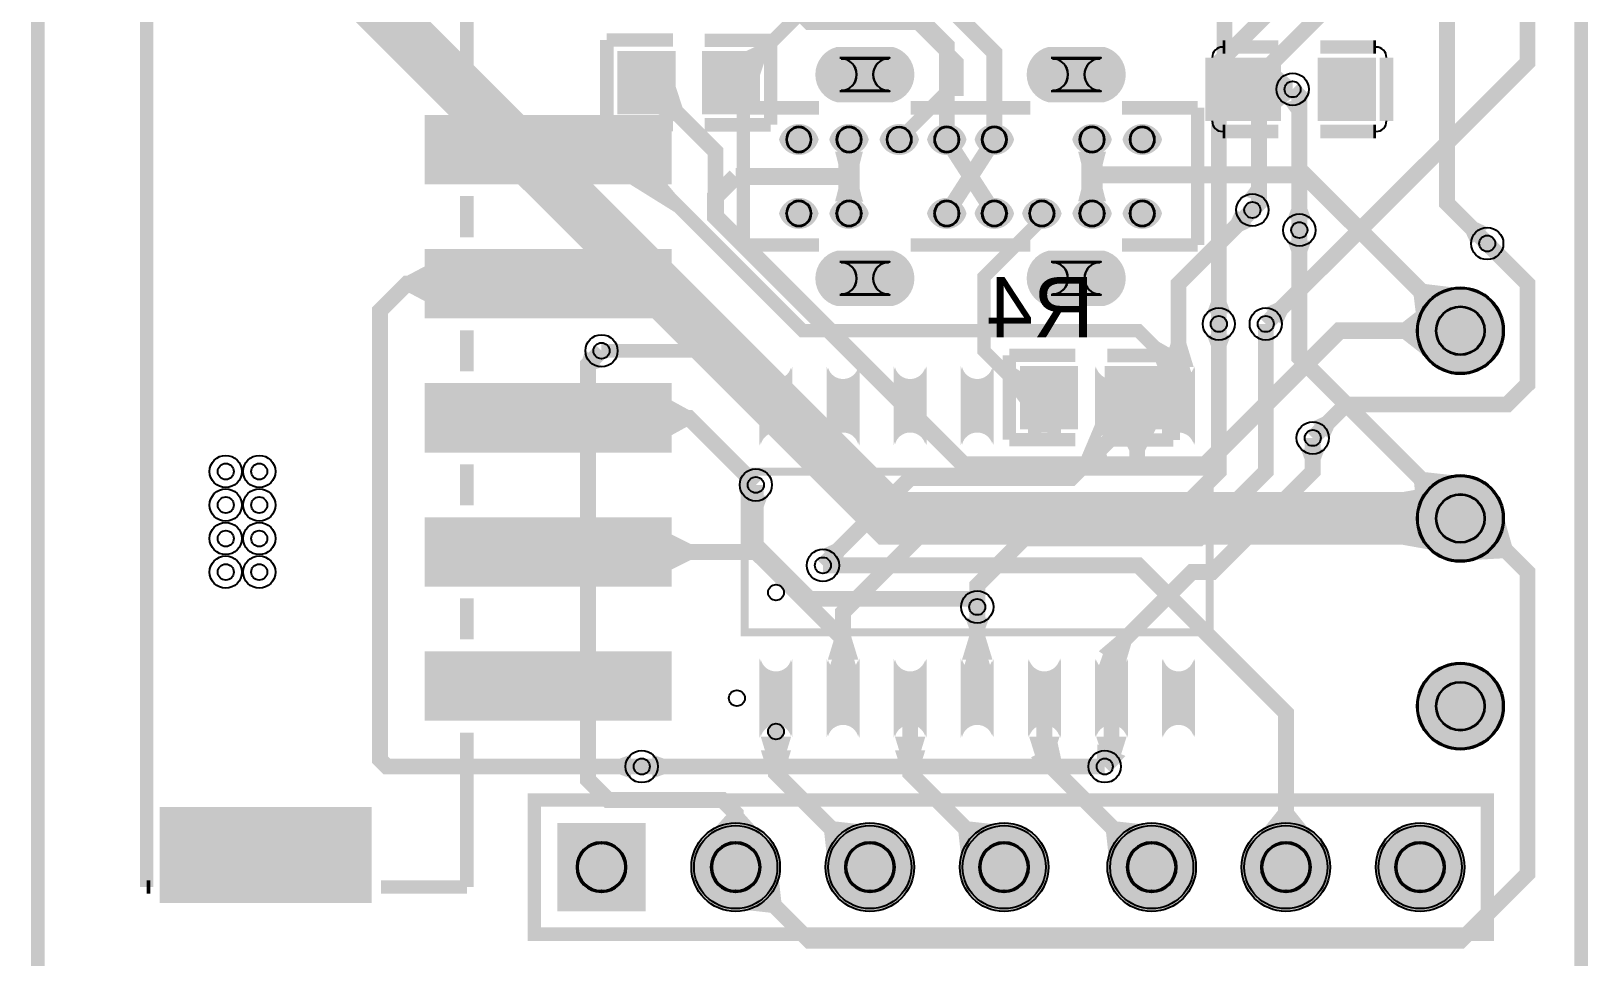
# Model space of a CAD drawing. Header units: millimetres. Extents: x 6 to 80, y -84 to 30.
# Drawn here: x 5.71 to 35.18, y -7.54 to 9.99 of the extents above; entities that cross this region are included whole.
import ezdxf

# ---------------------------------------------------------------- set-up
doc = ezdxf.new("R2010")
doc.units = ezdxf.units.MM
for name, color, linetype, true_color in [('BoardOutLine', 7, 'Continuous', 0xff00ff), ('BottomLayer', 7, 'Continuous', 0x0000ff), ('BottomPasteMaskLayer', 7, 'Continuous', 0x800000), ('BottomSilkLayer', 7, 'Continuous', 0x66cc33), ('BottomSolderMaskLayer', 7, 'Continuous', 0xaa00ff), ('Document', 7, 'Continuous', 0xffffff), ('Hole', 7, 'Continuous', 0x222222), ('Mechanical', 7, 'Continuous', 0xf022f0), ('Multi-Layer', 7, 'Continuous', 0xc0c0c0), ('TopLayer', 7, 'Continuous', 0xff0000), ('TopPasteMaskLayer', 7, 'Continuous', 0x808080), ('TopSilkLayer', 7, 'Continuous', 0xffcc00), ('TopSolderMaskLayer', 7, 'Continuous', 0x800080)]:
    doc.layers.add(name, color=color, linetype=linetype, true_color=true_color)
doc.styles.get("Standard").update_dxf_attribs({"font": 'arial.ttf'})

msp = doc.modelspace()

# ---------------------------------------------------------------- hatches: boundary and pattern name
at = {"layer": 'BottomLayer'}
for points in [[(19.149, 9.567), (19.461, 9.014), (19.624, 9.5), (19.494, 9.73)], [(17.862, 9.567), (16.862, 9.567), (16.862, 8.467), (17.862, 8.467)], [(19.462, 9.567), (18.462, 9.567), (18.462, 8.467), (19.462, 8.467)], [(17.861, 9.105), (17.467, 8.467), (17.882, 8.284), (18.044, 8.546)], [(29.435, 8.628), (29.87, 8.768), (29.868, 8.543), (29.568, 8.447)], [(21.457, 7.707), (20.932, 7.707), (21.035, 7.462), (21.355, 7.462)], [(21.457, 6.77), (20.932, 6.77), (21.035, 7.015), (21.355, 7.015)], [(21.464, 6.763), (20.939, 6.778), (21.049, 7.02), (21.369, 7.01)], [(28.673, 6.866), (29.108, 6.726), (29.106, 6.951), (28.806, 7.047)], [(29.489, 6.425), (29.947, 6.425), (29.868, 6.638), (29.568, 6.638)], [(27.965, 4.647), (28.423, 4.647), (28.344, 4.86), (28.044, 4.86)], [(29.387, 4.426), (29.064, 4.749), (29.27, 4.844), (29.482, 4.632)], [(32.237, 3.718), (32.237, 4.918), (31.677, 4.478), (31.677, 4.158)], [(16.529, 3.633), (16.206, 3.956), (16.15, 3.789), (16.362, 3.577)], [(24.481, 3.523), (24.481, 2.888), (24.1, 3.406), (24.1, 3.766)], [(25.482, 3.598), (24.482, 3.598), (24.482, 2.498), (25.482, 2.498)], [(27.082, 3.598), (26.082, 3.598), (26.082, 2.498), (27.082, 2.498)], [(30.276, 2.267), (29.953, 2.59), (30.159, 2.685), (30.371, 2.473)], [(26.274, 2.498), (27.024, 2.498), (26.799, 2.048), (26.499, 2.048)], [(19.202, 1.195), (19.66, 1.195), (19.581, 0.982), (19.281, 0.982)], [(32.237, 0.162), (32.237, 1.362), (31.677, 1.262), (31.677, 0.262)], [(33.545, 0.943), (32.848, -0.034), (33.564, 0.006), (33.741, 0.253)], [(17.474, -4.166), (17.474, -3.708), (17.687, -3.787), (17.687, -4.087)], [(19.641, -5.321), (18.459, -5.321), (18.9, -4.826), (19.2, -4.826)], [(30.055, -5.321), (28.873, -5.321), (29.314, -4.77), (29.614, -4.77)], [(19.001, -6.628), (19.836, -5.793), (19.914, -6.494), (19.702, -6.706)]]:
    msp.add_hatch(color=256, dxfattribs=at).paths.add_polyline_path(points)
at = {"layer": 'BottomPasteMaskLayer'}
for points in [[(17.862, 9.567), (16.862, 9.567), (16.862, 8.467), (17.862, 8.467)], [(19.462, 9.567), (18.462, 9.567), (18.462, 8.467), (19.462, 8.467)], [(25.482, 3.598), (24.482, 3.598), (24.482, 2.498), (25.482, 2.498)], [(27.082, 3.598), (26.082, 3.598), (26.082, 2.498), (27.082, 2.498)]]:
    msp.add_hatch(color=256, dxfattribs=at).paths.add_polyline_path(points)
at = {"layer": 'BottomSolderMaskLayer'}
for points in [[(17.912, 9.618), (16.811, 9.618), (16.811, 8.416), (17.912, 8.416)], [(19.512, 9.618), (18.411, 9.618), (18.411, 8.416), (19.512, 8.416)], [(20.97, 8.643, -0.785398), (20.97, 9.694), (22.02, 9.694, -0.785398), (22.02, 8.643)], [(24.97, 8.643, -0.785398), (24.97, 9.694), (26.02, 9.694, -0.785398), (26.02, 8.643)], [(20.62, 7.939, -0.785398), (19.87, 7.939), (19.87, 7.939, -0.785398), (20.62, 7.939)], [(21.57, 7.939, -0.785398), (20.82, 7.939), (20.82, 7.939, -0.785398), (21.57, 7.939)], [(22.52, 7.939, -0.785398), (21.77, 7.939), (21.77, 7.939, -0.785398), (22.52, 7.939)], [(23.42, 7.939, -0.785398), (22.67, 7.939), (22.67, 7.939, -0.785398), (23.42, 7.939)], [(24.32, 7.939, -0.785398), (23.57, 7.939), (23.57, 7.939, -0.785398), (24.32, 7.939)], [(26.17, 7.939, -0.785398), (25.42, 7.939), (25.42, 7.939, -0.785398), (26.17, 7.939)], [(27.12, 7.939, -0.785398), (26.37, 7.939), (26.37, 7.939, -0.785398), (27.12, 7.939)], [(20.62, 6.539, -0.785398), (19.87, 6.539), (19.87, 6.539, -0.785398), (20.62, 6.539)], [(21.57, 6.539, -0.785398), (20.82, 6.539), (20.82, 6.539, -0.785398), (21.57, 6.539)], [(23.42, 6.539, -0.785398), (22.67, 6.539), (22.67, 6.539, -0.785398), (23.42, 6.539)], [(24.32, 6.539, -0.785398), (23.57, 6.539), (23.57, 6.539, -0.785398), (24.32, 6.539)], [(25.22, 6.539, -0.785398), (24.47, 6.539), (24.47, 6.539, -0.785398), (25.22, 6.539)], [(26.17, 6.539, -0.785398), (25.42, 6.539), (25.42, 6.539, -0.785398), (26.17, 6.539)], [(27.12, 6.539, -0.785398), (26.37, 6.539), (26.37, 6.539, -0.785398), (27.12, 6.539)], [(20.97, 4.783, -0.785398), (20.97, 5.834), (22.02, 5.834, -0.785398), (22.02, 4.783)], [(24.97, 4.783, -0.785398), (24.97, 5.834), (26.02, 5.834, -0.785398), (26.02, 4.783)], [(31.941, 4.318, 1), (33.591, 4.318, 1)], [(25.532, 3.649), (24.431, 3.649), (24.431, 2.447), (25.532, 2.447)], [(27.132, 3.649), (26.031, 3.649), (26.031, 2.447), (27.132, 2.447)], [(31.941, 0.762, 1), (33.591, 0.762, 1)], [(31.941, -2.794, 1), (33.591, -2.794, 1)], [(17.348, -6.68), (15.672, -6.68), (15.672, -5.004), (17.348, -5.004)], [(18.212, -5.842, 1), (19.888, -5.842, 1)], [(20.752, -5.842, 1), (22.428, -5.842, 1)], [(23.292, -5.842, 1), (24.968, -5.842, 1)], [(26.086, -5.842, 1), (27.762, -5.842, 1)], [(28.626, -5.842, 1), (30.302, -5.842, 1)], [(31.166, -5.842, 1), (32.842, -5.842, 1)]]:
    msp.add_hatch(color=256, dxfattribs=at).paths.add_polyline_path(points)
at = {"layer": 'Multi-Layer'}
for points in [[(20.995, 8.669, -0.785398), (20.995, 9.669), (21.995, 9.669, -0.785398), (21.995, 8.669)], [(24.995, 8.669, -0.785398), (24.995, 9.669), (25.995, 9.669, -0.785398), (25.995, 8.669)], [(20.595, 7.939, -0.785398), (19.895, 7.939), (19.895, 7.939, -0.785398), (20.595, 7.939)], [(21.545, 7.939, -0.785398), (20.845, 7.939), (20.845, 7.939, -0.785398), (21.545, 7.939)], [(22.495, 7.939, -0.785398), (21.795, 7.939), (21.795, 7.939, -0.785398), (22.495, 7.939)], [(23.395, 7.939, -0.785398), (22.695, 7.939), (22.695, 7.939, -0.785398), (23.395, 7.939)], [(24.295, 7.939, -0.785398), (23.595, 7.939), (23.595, 7.939, -0.785398), (24.295, 7.939)], [(26.145, 7.939, -0.785398), (25.445, 7.939), (25.445, 7.939, -0.785398), (26.145, 7.939)], [(27.095, 7.939, -0.785398), (26.395, 7.939), (26.395, 7.939, -0.785398), (27.095, 7.939)], [(20.595, 6.539, -0.785398), (19.895, 6.539), (19.895, 6.539, -0.785398), (20.595, 6.539)], [(21.545, 6.539, -0.785398), (20.845, 6.539), (20.845, 6.539, -0.785398), (21.545, 6.539)], [(23.395, 6.539, -0.785398), (22.695, 6.539), (22.695, 6.539, -0.785398), (23.395, 6.539)], [(24.295, 6.539, -0.785398), (23.595, 6.539), (23.595, 6.539, -0.785398), (24.295, 6.539)], [(25.195, 6.539, -0.785398), (24.495, 6.539), (24.495, 6.539, -0.785398), (25.195, 6.539)], [(26.145, 6.539, -0.785398), (25.445, 6.539), (25.445, 6.539, -0.785398), (26.145, 6.539)], [(27.095, 6.539, -0.785398), (26.395, 6.539), (26.395, 6.539, -0.785398), (27.095, 6.539)], [(20.995, 4.809, -0.785398), (20.995, 5.809), (21.995, 5.809, -0.785398), (21.995, 4.809)], [(24.995, 4.809, -0.785398), (24.995, 5.809), (25.995, 5.809, -0.785398), (25.995, 4.809)], [(17.297, -6.629), (15.723, -6.629), (15.723, -5.055), (17.297, -5.055)], [(18.263, -5.842, 1), (19.837, -5.842, 1)], [(20.803, -5.842, 1), (22.377, -5.842, 1)], [(23.343, -5.842, 1), (24.917, -5.842, 1)], [(26.137, -5.842, 1), (27.711, -5.842, 1)], [(28.677, -5.842, 1), (30.251, -5.842, 1)], [(31.217, -5.842, 1), (32.791, -5.842, 1)]]:
    msp.add_hatch(color=256, dxfattribs=at).paths.add_polyline_path(points)
at = {"layer": 'TopLayer'}
for points in [[(28.318, 8.802), (28.713, 9.44), (28.408, 9.512), (28.221, 9.275)], [(29.318, 8.34), (28.318, 8.34), (28.318, 9.44), (29.318, 9.44)], [(31.118, 8.34), (30.118, 8.34), (30.118, 9.44), (31.118, 9.44)], [(29.318, 9.265), (29.318, 8.515), (29.591, 8.74), (29.591, 9.04)], [(29.389, 8.661), (29.389, 9.119), (29.176, 9.04), (29.176, 8.74)], [(13.252, 7.098), (13.252, 8.398), (17.752, 8.398), (17.752, 7.098)], [(21.457, 7.707), (20.932, 7.707), (20.995, 7.462), (21.395, 7.462)], [(26.058, 7.707), (25.533, 7.707), (25.595, 7.462), (25.995, 7.462)], [(17.752, 7.098), (17.038, 7.098), (18.034, 6.477), (18.161, 6.604)], [(21.457, 6.77), (20.932, 6.77), (20.995, 7.015), (21.395, 7.015)], [(26.058, 6.77), (25.533, 6.77), (25.595, 7.015), (25.995, 7.015)], [(28.848, 6.3), (28.525, 6.623), (28.43, 6.417), (28.642, 6.205)], [(28.848, 6.3), (28.525, 6.623), (28.43, 6.417), (28.642, 6.205)], [(33.293, 6.273), (32.97, 5.95), (32.875, 6.156), (33.087, 6.368)], [(29.489, 6.021), (29.947, 6.021), (29.868, 5.808), (29.568, 5.808)], [(13.252, 4.558), (13.252, 5.858), (17.752, 5.858), (17.752, 4.558)], [(13.252, 4.832), (13.252, 5.582), (12.827, 5.357), (12.827, 5.057)], [(31.968, 4.268), (32.816, 5.116), (32.109, 5.201), (31.883, 4.975)], [(27.965, 4.243), (28.423, 4.243), (28.344, 4.03), (28.044, 4.03)], [(27.965, 4.243), (28.423, 4.243), (28.344, 4.03), (28.044, 4.03)], [(27.145, 3.331), (27.399, 3.913), (27.062, 4.106), (26.954, 3.854)], [(27.719, 3.628), (27.145, 3.628), (27.282, 4.078), (27.582, 4.078)], [(19.525, 2.866), (19.525, 3.501), (19.144, 3.744), (19.144, 3.384)], [(20.099, 3.628, -0.785398), (19.525, 3.628), (19.525, 2.164, -0.785398), (20.099, 2.164)], [(21.369, 3.628, -0.785398), (20.795, 3.628), (20.795, 2.164, -0.785398), (21.369, 2.164)], [(22.639, 3.628, -0.785398), (22.065, 3.628), (22.065, 2.164, -0.785398), (22.639, 2.164)], [(23.909, 3.628, -0.785398), (23.335, 3.628), (23.335, 2.164, -0.785398), (23.909, 2.164)], [(25.179, 3.628, -0.785398), (24.605, 3.628), (24.605, 2.164, -0.785398), (25.179, 2.164)], [(26.449, 3.628, -0.785398), (25.875, 3.628), (25.875, 2.164, -0.785398), (26.449, 2.164)], [(27.719, 3.374), (27.145, 3.374), (27.282, 3.824), (27.582, 3.824)], [(27.719, 3.628, -0.785398), (27.145, 3.628), (27.145, 2.164, -0.785398), (27.719, 2.164)], [(13.252, 2.018), (13.252, 3.318), (17.752, 3.318), (17.752, 2.018)], [(17.752, 3.042), (17.752, 2.292), (18.161, 2.517), (18.161, 2.817)], [(26.097, 1.885), (25.875, 2.601), (25.591, 1.927), (25.681, 1.593)], [(29.743, 2.084), (30.201, 2.084), (30.122, 1.871), (29.822, 1.871)], [(29.743, 2.084), (30.201, 2.084), (30.122, 1.871), (29.822, 1.871)], [(31.968, 0.712), (32.816, 1.56), (32.102, 1.638), (31.89, 1.426)], [(13.252, -0.522), (13.252, 0.778), (17.752, 0.778), (17.752, -0.522)], [(17.752, 0.502), (17.752, -0.248), (18.202, -0.023), (18.202, 0.277)], [(17.752, 0.502), (17.752, -0.248), (18.202, -0.023), (18.202, 0.277)], [(21.005, -0.146), (20.682, 0.177), (20.888, 0.272), (21.1, 0.06)], [(23.393, -1.117), (23.851, -1.117), (23.772, -1.33), (23.472, -1.33)], [(23.393, -1.117), (23.851, -1.117), (23.772, -1.33), (23.472, -1.33)], [(21.369, -1.91), (20.795, -1.91), (20.932, -1.46), (21.232, -1.46)], [(23.909, -1.91), (23.335, -1.91), (23.472, -1.46), (23.772, -1.46)], [(26.403, -2.067), (25.921, -1.754), (26.279, -1.449), (26.536, -1.616)], [(13.252, -3.062), (13.252, -1.762), (17.752, -1.762), (17.752, -3.062)], [(21.369, -1.91), (20.795, -1.91), (20.932, -1.524), (21.232, -1.524)], [(21.369, -2.164), (20.795, -2.164), (20.932, -1.714), (21.232, -1.714)], [(21.369, -2.164), (20.795, -2.164), (20.932, -1.714), (21.232, -1.714)], [(23.909, -2.164), (23.335, -2.164), (23.472, -1.714), (23.772, -1.714)], [(20.099, -1.91, -0.785398), (19.525, -1.91), (19.525, -3.374, -0.785398), (20.099, -3.374)], [(21.369, -1.91, -0.785398), (20.795, -1.91), (20.795, -3.374, -0.785398), (21.369, -3.374)], [(22.639, -1.91, -0.785398), (22.065, -1.91), (22.065, -3.374, -0.785398), (22.639, -3.374)], [(23.909, -1.91, -0.785398), (23.335, -1.91), (23.335, -3.374, -0.785398), (23.909, -3.374)], [(25.179, -1.91, -0.785398), (24.605, -1.91), (24.605, -3.374, -0.785398), (25.179, -3.374)], [(26.449, -2.164), (25.875, -2.164), (26.012, -1.778), (26.312, -1.778)], [(26.449, -1.91, -0.785398), (25.875, -1.91), (25.875, -3.374, -0.785398), (26.449, -3.374)], [(27.719, -1.91, -0.785398), (27.145, -1.91), (27.145, -3.374, -0.785398), (27.719, -3.374)], [(20.099, -3.374), (19.525, -3.374), (19.662, -3.824), (19.962, -3.824)], [(22.639, -3.374), (22.065, -3.374), (22.202, -3.824), (22.502, -3.824)], [(25.179, -3.374), (24.605, -3.374), (24.742, -3.81), (25.042, -3.81)], [(25.144, -3.492), (24.64, -3.765), (24.968, -4.098), (25.244, -3.95)], [(26.449, -3.374), (25.875, -3.374), (26.012, -3.81), (26.312, -3.81)], [(25.879, -3.675), (26.314, -3.815), (26.312, -3.59), (26.012, -3.494)], [(25.879, -3.675), (26.314, -3.815), (26.312, -3.59), (26.012, -3.494)], [(26.427, -3.737), (25.897, -3.519), (25.885, -3.875), (26.185, -3.999)], [(17.07, -4.166), (17.07, -3.708), (16.857, -3.787), (16.857, -4.087)], [(20.099, -3.628), (19.525, -3.628), (19.662, -4.064), (19.962, -4.064)], [(22.639, -3.628), (22.065, -3.628), (22.202, -4.064), (22.502, -4.064)], [(8.201, -6.513), (8.201, -4.712), (12.103, -4.712), (12.103, -6.513)], [(20.804, -5.891), (21.639, -5.056), (20.938, -4.978), (20.726, -5.19)], [(20.804, -5.891), (21.639, -5.056), (20.938, -4.978), (20.726, -5.19)], [(23.344, -5.891), (24.179, -5.056), (23.478, -4.978), (23.266, -5.19)], [(23.344, -5.891), (24.179, -5.056), (23.478, -4.978), (23.266, -5.19)], [(26.138, -5.891), (26.973, -5.056), (26.272, -4.978), (26.06, -5.19)], [(26.138, -5.891), (26.973, -5.056), (26.272, -4.978), (26.06, -5.19)]]:
    msp.add_hatch(color=256, dxfattribs=at).paths.add_polyline_path(points)
at = {"layer": 'TopPasteMaskLayer'}
for points in [[(29.318, 8.34), (28.318, 8.34), (28.318, 9.44), (29.318, 9.44)], [(31.118, 8.34), (30.118, 8.34), (30.118, 9.44), (31.118, 9.44)], [(13.252, 7.098), (13.252, 8.398), (17.752, 8.398), (17.752, 7.098)], [(13.252, 4.558), (13.252, 5.858), (17.752, 5.858), (17.752, 4.558)], [(20.099, 3.628, -0.785398), (19.525, 3.628), (19.525, 2.164, -0.785398), (20.099, 2.164)], [(21.369, 3.628, -0.785398), (20.795, 3.628), (20.795, 2.164, -0.785398), (21.369, 2.164)], [(22.639, 3.628, -0.785398), (22.065, 3.628), (22.065, 2.164, -0.785398), (22.639, 2.164)], [(23.909, 3.628, -0.785398), (23.335, 3.628), (23.335, 2.164, -0.785398), (23.909, 2.164)], [(25.179, 3.628, -0.785398), (24.605, 3.628), (24.605, 2.164, -0.785398), (25.179, 2.164)], [(26.449, 3.628, -0.785398), (25.875, 3.628), (25.875, 2.164, -0.785398), (26.449, 2.164)], [(27.719, 3.628, -0.785398), (27.145, 3.628), (27.145, 2.164, -0.785398), (27.719, 2.164)], [(13.252, 2.018), (13.252, 3.318), (17.752, 3.318), (17.752, 2.018)], [(13.252, -0.522), (13.252, 0.778), (17.752, 0.778), (17.752, -0.522)], [(13.252, -3.062), (13.252, -1.762), (17.752, -1.762), (17.752, -3.062)], [(20.099, -1.91, -0.785398), (19.525, -1.91), (19.525, -3.374, -0.785398), (20.099, -3.374)], [(21.369, -1.91, -0.785398), (20.795, -1.91), (20.795, -3.374, -0.785398), (21.369, -3.374)], [(22.639, -1.91, -0.785398), (22.065, -1.91), (22.065, -3.374, -0.785398), (22.639, -3.374)], [(23.909, -1.91, -0.785398), (23.335, -1.91), (23.335, -3.374, -0.785398), (23.909, -3.374)], [(25.179, -1.91, -0.785398), (24.605, -1.91), (24.605, -3.374, -0.785398), (25.179, -3.374)], [(26.449, -1.91, -0.785398), (25.875, -1.91), (25.875, -3.374, -0.785398), (26.449, -3.374)], [(27.719, -1.91, -0.785398), (27.145, -1.91), (27.145, -3.374, -0.785398), (27.719, -3.374)], [(8.201, -6.513), (8.201, -4.712), (12.103, -4.712), (12.103, -6.513)]]:
    msp.add_hatch(color=256, dxfattribs=at).paths.add_polyline_path(points)
at = {"layer": 'TopSolderMaskLayer'}
for points in [[(20.97, 8.643, -0.785398), (20.97, 9.694), (22.02, 9.694, -0.785398), (22.02, 8.643)], [(24.97, 8.643, -0.785398), (24.97, 9.694), (26.02, 9.694, -0.785398), (26.02, 8.643)], [(29.369, 8.289), (28.267, 8.289), (28.267, 9.491), (29.369, 9.491)], [(31.169, 8.289), (30.067, 8.289), (30.067, 9.491), (31.169, 9.491)], [(13.164, 7.09), (13.164, 8.405), (17.84, 8.405), (17.84, 7.09)], [(20.62, 7.939, -0.785398), (19.87, 7.939), (19.87, 7.939, -0.785398), (20.62, 7.939)], [(21.57, 7.939, -0.785398), (20.82, 7.939), (20.82, 7.939, -0.785398), (21.57, 7.939)], [(22.52, 7.939, -0.785398), (21.77, 7.939), (21.77, 7.939, -0.785398), (22.52, 7.939)], [(23.42, 7.939, -0.785398), (22.67, 7.939), (22.67, 7.939, -0.785398), (23.42, 7.939)], [(24.32, 7.939, -0.785398), (23.57, 7.939), (23.57, 7.939, -0.785398), (24.32, 7.939)], [(26.17, 7.939, -0.785398), (25.42, 7.939), (25.42, 7.939, -0.785398), (26.17, 7.939)], [(27.12, 7.939, -0.785398), (26.37, 7.939), (26.37, 7.939, -0.785398), (27.12, 7.939)], [(20.62, 6.539, -0.785398), (19.87, 6.539), (19.87, 6.539, -0.785398), (20.62, 6.539)], [(21.57, 6.539, -0.785398), (20.82, 6.539), (20.82, 6.539, -0.785398), (21.57, 6.539)], [(23.42, 6.539, -0.785398), (22.67, 6.539), (22.67, 6.539, -0.785398), (23.42, 6.539)], [(24.32, 6.539, -0.785398), (23.57, 6.539), (23.57, 6.539, -0.785398), (24.32, 6.539)], [(25.22, 6.539, -0.785398), (24.47, 6.539), (24.47, 6.539, -0.785398), (25.22, 6.539)], [(26.17, 6.539, -0.785398), (25.42, 6.539), (25.42, 6.539, -0.785398), (26.17, 6.539)], [(27.12, 6.539, -0.785398), (26.37, 6.539), (26.37, 6.539, -0.785398), (27.12, 6.539)], [(13.164, 4.55), (13.164, 5.865), (17.84, 5.865), (17.84, 4.55)], [(20.97, 4.783, -0.785398), (20.97, 5.834), (22.02, 5.834, -0.785398), (22.02, 4.783)], [(24.97, 4.783, -0.785398), (24.97, 5.834), (26.02, 5.834, -0.785398), (26.02, 4.783)], [(31.941, 4.318, 1), (33.591, 4.318, 1)], [(20.124, 3.646, -0.785398), (19.5, 3.646), (19.5, 2.146, -0.785398), (20.124, 2.146)], [(21.394, 3.646, -0.785398), (20.77, 3.646), (20.77, 2.146, -0.785398), (21.394, 2.146)], [(22.664, 3.646, -0.785398), (22.04, 3.646), (22.04, 2.146, -0.785398), (22.664, 2.146)], [(23.934, 3.646, -0.785398), (23.31, 3.646), (23.31, 2.146, -0.785398), (23.934, 2.146)], [(25.204, 3.646, -0.785398), (24.58, 3.646), (24.58, 2.146, -0.785398), (25.204, 2.146)], [(26.474, 3.646, -0.785398), (25.85, 3.646), (25.85, 2.146, -0.785398), (26.474, 2.146)], [(27.744, 3.646, -0.785398), (27.12, 3.646), (27.12, 2.146, -0.785398), (27.744, 2.146)], [(13.164, 2.01), (13.164, 3.325), (17.84, 3.325), (17.84, 2.01)], [(31.941, 0.762, 1), (33.591, 0.762, 1)], [(13.164, -0.53), (13.164, 0.785), (17.84, 0.785), (17.84, -0.53)], [(13.164, -3.07), (13.164, -1.755), (17.84, -1.755), (17.84, -3.07)], [(20.124, -1.892, -0.785398), (19.5, -1.892), (19.5, -3.392, -0.785398), (20.124, -3.392)], [(21.394, -1.892, -0.785398), (20.77, -1.892), (20.77, -3.392, -0.785398), (21.394, -3.392)], [(22.664, -1.892, -0.785398), (22.04, -1.892), (22.04, -3.392, -0.785398), (22.664, -3.392)], [(23.934, -1.892, -0.785398), (23.31, -1.892), (23.31, -3.392, -0.785398), (23.934, -3.392)], [(25.204, -1.892, -0.785398), (24.58, -1.892), (24.58, -3.392, -0.785398), (25.204, -3.392)], [(26.474, -1.892, -0.785398), (25.85, -1.892), (25.85, -3.392, -0.785398), (26.474, -3.392)], [(27.744, -1.892, -0.785398), (27.12, -1.892), (27.12, -3.392, -0.785398), (27.744, -3.392)], [(31.941, -2.794, 1), (33.591, -2.794, 1)], [(8.146, -6.525), (8.146, -4.701), (12.158, -4.701), (12.158, -6.525)], [(17.348, -6.68), (15.672, -6.68), (15.672, -5.004), (17.348, -5.004)], [(18.212, -5.842, 1), (19.888, -5.842, 1)], [(20.752, -5.842, 1), (22.428, -5.842, 1)], [(23.292, -5.842, 1), (24.968, -5.842, 1)], [(26.086, -5.842, 1), (27.762, -5.842, 1)], [(28.626, -5.842, 1), (30.302, -5.842, 1)], [(31.166, -5.842, 1), (32.842, -5.842, 1)]]:
    msp.add_hatch(color=256, dxfattribs=at).paths.add_polyline_path(points)

# ---------------------------------------------------------------- linework, layer by layer
at = {"layer": 'BoardOutLine', "const_width": 0.254}
msp.add_lwpolyline([(34.798, -8.89), (5.842, -8.89), (5.842, 20.955), (6.604, 20.955)], dxfattribs=at)
at = {"layer": 'BottomLayer'}
for points, const_width in [([(23.945, 7.94), (23.945, 9.583), (22.479, 11.049), (19.177, 11.049), (18.034, 12.192), (18.034, 15.24), (19.939, 17.145)], 0.3), ([(28.829, 6.604), (28.956, 6.731), (28.956, 9.144), (32.004, 12.192), (32.004, 12.827), (31.242, 13.589), (31.133, 13.589), (30.734, 13.589), (30.734, 14.605), (31.115, 14.986), (31.369, 14.986)], 0.3), ([(9.144, 13.589), (21.971, 0.762), (32.766, 0.762)], 1), ([(29.083, 4.445), (34.036, 9.398), (34.036, 13.335)], 0.3), ([(31.369, 12.573), (28.194, 9.398), (28.194, 4.445)], 0.3), ([(22.146, 7.94), (23.096, 8.89), (23.241, 8.89), (23.241, 9.398), (22.225, 10.414), (20.358, 10.414), (18.961, 9.017)], 0.254), ([(17.361, 9.017), (18.669, 7.709), (18.669, 6.685)], 0.3), ([(29.591, 8.89), (29.718, 8.763), (29.718, 6.223)], 0.3), ([(21.195, 7.939), (21.195, 6.539)], 0.32), ([(23.045, 7.939), (23.945, 6.539)], 0.3), ([(19.05, 7.239), (18.669, 6.858), (18.669, 6.477), (23.368, 1.778), (27.94, 1.778), (30.48, 4.318), (32.766, 4.318)], 0.32), ([(21.194, 6.538), (21.209, 7.239), (19.05, 7.239)], 0.32), ([(24.844, 6.538), (24.844, 6.429), (23.749, 5.334), (23.749, 3.937), (24.638, 3.048), (24.981, 3.048)], 0.254), ([(29.972, 2.286), (30.607, 2.921), (33.655, 2.921), (34.036, 3.302), (34.036, 5.207), (33.274, 5.969)], 0.3), ([(16.51, 3.937), (16.256, 3.683), (16.256, -4.191), (16.637, -4.572), (18.796, -4.572), (19.05, -4.826), (19.05, -5.842)], 0.3), ([(26.581, 3.048), (26.65, 2.979), (26.65, 1.778)], 0.3), ([(19.431, 1.397), (19.431, 0.254), (20.447, -0.762), (23.622, -0.762)], 0.3), ([(19.05, -5.842), (20.447, -7.239), (32.766, -7.239), (34.036, -5.969), (34.036, -0.254), (33.02, 0.762), (32.766, 0.762)], 0.3), ([(29.464, -5.842), (29.464, -2.921), (26.67, -0.127), (20.701, -0.127)], 0.3), ([(17.272, -3.937), (26.035, -3.937)], 0.3)]:
    msp.add_lwpolyline(points, dxfattribs=dict(at, const_width=const_width))
at = {"layer": 'BottomSilkLayer', "const_width": 0.254}
for points in [[(17.861, 9.822), (16.611, 9.822)], [(16.611, 9.822), (16.611, 8.222)], [(18.462, 9.817), (19.712, 9.817)], [(19.712, 9.817), (19.712, 8.217)], [(17.861, 8.222), (16.611, 8.222)], [(18.462, 8.217), (19.712, 8.217)], [(25.481, 3.853), (24.231, 3.853)], [(24.231, 3.853), (24.231, 2.253)], [(26.082, 3.848), (27.332, 3.848)], [(27.332, 3.848), (27.332, 2.248)], [(25.481, 2.253), (24.231, 2.253)], [(26.082, 2.248), (27.332, 2.248)]]:
    msp.add_lwpolyline(points, dxfattribs=at)
at = {"layer": 'BottomSolderMaskLayer'}
for points in [[(21.022, 9.484), (21.968, 9.484)], [(25.022, 9.484), (25.968, 9.484)], [(21.022, 8.854), (21.968, 8.854)], [(25.022, 8.854), (25.968, 8.854)], [(20.004, 7.942), (20.004, 7.936)], [(20.486, 7.942), (20.486, 7.936)], [(20.954, 7.942), (20.954, 7.936)], [(21.436, 7.942), (21.436, 7.936)], [(21.904, 7.939), (21.904, 7.939)], [(22.386, 7.939), (22.386, 7.939)], [(22.804, 7.942), (22.804, 7.936)], [(23.286, 7.942), (23.286, 7.936)], [(23.704, 7.942), (23.704, 7.936)], [(24.186, 7.942), (24.186, 7.936)], [(25.554, 7.942), (25.554, 7.936)], [(26.036, 7.942), (26.036, 7.936)], [(26.504, 7.942), (26.504, 7.936)], [(26.986, 7.942), (26.986, 7.936)], [(20.004, 6.542), (20.004, 6.536)], [(20.486, 6.542), (20.486, 6.536)], [(20.954, 6.542), (20.954, 6.536)], [(21.436, 6.542), (21.436, 6.536)], [(22.804, 6.542), (22.804, 6.536)], [(23.286, 6.542), (23.286, 6.536)], [(23.704, 6.542), (23.704, 6.536)], [(24.186, 6.542), (24.186, 6.536)], [(24.604, 6.542), (24.604, 6.536)], [(25.086, 6.542), (25.086, 6.536)], [(25.554, 6.542), (25.554, 6.536)], [(26.036, 6.542), (26.036, 6.536)], [(26.504, 6.542), (26.504, 6.536)], [(26.986, 6.542), (26.986, 6.536)], [(21.022, 5.624), (21.968, 5.624)], [(25.022, 5.624), (25.968, 5.624)], [(21.022, 4.994), (21.968, 4.994)], [(25.022, 4.994), (25.968, 4.994)], [(16.507, -5.369), (16.513, -5.369)], [(19.053, -5.369), (19.047, -5.369)], [(21.593, -5.369), (21.587, -5.369)], [(24.133, -5.369), (24.127, -5.369)], [(26.927, -5.369), (26.921, -5.369)], [(29.467, -5.369), (29.461, -5.369)], [(32.007, -5.369), (32.001, -5.369)], [(16.507, -6.315), (16.513, -6.315)], [(19.053, -6.315), (19.047, -6.315)], [(21.593, -6.315), (21.587, -6.315)], [(24.133, -6.315), (24.127, -6.315)], [(26.927, -6.315), (26.921, -6.315)], [(29.467, -6.315), (29.461, -6.315)], [(32.007, -6.315), (32.001, -6.315)]]:
    msp.add_lwpolyline(points, close=True, dxfattribs=at)
for centre, radius in [((32.766, 4.318), 0.825), ((32.766, 4.318), 0.464), ((32.766, 0.762), 0.825), ((32.766, 0.762), 0.464), ((32.766, -2.794), 0.825), ((32.766, -2.794), 0.464), ((19.05, -5.842), 0.838), ((21.59, -5.842), 0.838), ((24.13, -5.842), 0.838), ((26.924, -5.842), 0.838), ((29.464, -5.842), 0.838), ((32.004, -5.842), 0.838)]:
    msp.add_circle(centre, radius, dxfattribs=at)
for centre, radius, start, end in [((21.022, 9.169), 0.315, 270, 90), ((21.968, 9.169), 0.315, 90, 270), ((25.022, 9.169), 0.315, 270, 90), ((25.968, 9.169), 0.315, 90, 270), ((20.245, 7.942), 0.241, 360, 180), ((21.195, 7.942), 0.241, 360, 180), ((22.145, 7.939), 0.241, 360, 180), ((23.045, 7.942), 0.241, 360, 180), ((23.945, 7.942), 0.241, 360, 180), ((25.795, 7.942), 0.241, 360, 180), ((26.745, 7.942), 0.241, 360, 180), ((20.245, 7.936), 0.241, 180, 360), ((21.195, 7.936), 0.241, 180, 360), ((22.145, 7.939), 0.241, 180, 360), ((23.045, 7.936), 0.241, 180, 360), ((23.945, 7.936), 0.241, 180, 360), ((25.795, 7.936), 0.241, 180, 360), ((26.745, 7.936), 0.241, 180, 360), ((20.245, 6.542), 0.241, 360, 180), ((21.195, 6.542), 0.241, 360, 180), ((23.045, 6.542), 0.241, 360, 180), ((23.945, 6.542), 0.241, 360, 180), ((24.845, 6.542), 0.241, 360, 180), ((25.795, 6.542), 0.241, 360, 180), ((26.745, 6.542), 0.241, 360, 180), ((20.245, 6.536), 0.241, 180, 360), ((21.195, 6.536), 0.241, 180, 360), ((23.045, 6.536), 0.241, 180, 360), ((23.945, 6.536), 0.241, 180, 360), ((24.845, 6.536), 0.241, 180, 360), ((25.795, 6.536), 0.241, 180, 360), ((26.745, 6.536), 0.241, 180, 360), ((21.022, 5.309), 0.315, 270, 90), ((21.968, 5.309), 0.315, 90, 270), ((25.022, 5.309), 0.315, 270, 90), ((25.968, 5.309), 0.315, 90, 270), ((16.507, -5.842), 0.473, 450, 270), ((16.513, -5.842), 0.473, 270, 450), ((19.047, -5.842), 0.473, 90, 270), ((19.053, -5.842), 0.473, 270, 90), ((21.587, -5.842), 0.473, 90, 270), ((21.593, -5.842), 0.473, 270, 90), ((24.127, -5.842), 0.473, 90, 270), ((24.133, -5.842), 0.473, 270, 90), ((26.921, -5.842), 0.473, 90, 270), ((26.927, -5.842), 0.473, 270, 90), ((29.461, -5.842), 0.473, 90, 270), ((29.467, -5.842), 0.473, 270, 90), ((32.001, -5.842), 0.473, 90, 270), ((32.007, -5.842), 0.473, 270, 90)]:
    msp.add_arc(centre, radius, start, end, dxfattribs=at)
at = {"layer": 'Document'}
msp.add_circle((19.812, -3.273), 0.15, dxfattribs=at)
at = {"layer": 'Hole'}
for centre in [(29.591, 8.89), (28.829, 6.604), (29.718, 6.223), (33.274, 5.969), (28.194, 4.445), (29.083, 4.445), (16.51, 3.937), (29.972, 2.286), (9.398, 1.651), (10.033, 1.651), (19.431, 1.397), (9.398, 1.016), (10.033, 1.016), (9.398, 0.381), (10.033, 0.381), (20.701, -0.127), (9.398, -0.254), (10.033, -0.254), (23.622, -0.915), (17.272, -3.937), (26.035, -3.937)]:
    msp.add_circle(centre, 0.152, dxfattribs=at)
at = {"layer": 'Mechanical', "const_width": 0.254}
msp.add_lwpolyline([(35.052, 20.955), (35.052, -73.045)], dxfattribs=at)
at = {"layer": 'Multi-Layer'}
for points in [[(21.045, 9.469), (21.945, 9.469)], [(25.045, 9.469), (25.945, 9.469)], [(21.045, 8.869), (21.945, 8.869)], [(25.045, 8.869), (25.945, 8.869)], [(20.02, 7.941), (20.02, 7.936)], [(20.47, 7.941), (20.47, 7.936)], [(20.97, 7.941), (20.97, 7.936)], [(21.42, 7.941), (21.42, 7.936)], [(21.92, 7.939), (21.92, 7.939)], [(22.37, 7.939), (22.37, 7.939)], [(22.82, 7.941), (22.82, 7.936)], [(23.27, 7.941), (23.27, 7.936)], [(23.72, 7.941), (23.72, 7.936)], [(24.17, 7.941), (24.17, 7.936)], [(25.57, 7.941), (25.57, 7.936)], [(26.02, 7.941), (26.02, 7.936)], [(26.52, 7.941), (26.52, 7.936)], [(26.97, 7.941), (26.97, 7.936)], [(20.02, 6.541), (20.02, 6.536)], [(20.47, 6.541), (20.47, 6.536)], [(20.97, 6.541), (20.97, 6.536)], [(21.42, 6.541), (21.42, 6.536)], [(22.82, 6.541), (22.82, 6.536)], [(23.27, 6.541), (23.27, 6.536)], [(23.72, 6.541), (23.72, 6.536)], [(24.17, 6.541), (24.17, 6.536)], [(24.62, 6.541), (24.62, 6.536)], [(25.07, 6.541), (25.07, 6.536)], [(25.57, 6.541), (25.57, 6.536)], [(26.02, 6.541), (26.02, 6.536)], [(26.52, 6.541), (26.52, 6.536)], [(26.97, 6.541), (26.97, 6.536)], [(21.045, 5.609), (21.945, 5.609)], [(25.045, 5.609), (25.945, 5.609)], [(21.045, 5.009), (21.945, 5.009)], [(25.045, 5.009), (25.945, 5.009)], [(16.507, -5.397), (16.513, -5.397)], [(19.053, -5.397), (19.047, -5.397)], [(21.593, -5.397), (21.587, -5.397)], [(24.133, -5.397), (24.127, -5.397)], [(26.927, -5.397), (26.921, -5.397)], [(29.467, -5.397), (29.461, -5.397)], [(32.007, -5.397), (32.001, -5.397)], [(16.507, -6.286), (16.513, -6.286)], [(19.053, -6.286), (19.047, -6.286)], [(21.593, -6.286), (21.587, -6.286)], [(24.133, -6.286), (24.127, -6.286)], [(26.927, -6.286), (26.921, -6.286)], [(29.467, -6.286), (29.461, -6.286)], [(32.007, -6.286), (32.001, -6.286)]]:
    msp.add_lwpolyline(points, close=True, dxfattribs=at)
for centre, radius in [((29.591, 8.89), 0.305), ((28.829, 6.604), 0.305), ((29.718, 6.223), 0.305), ((33.274, 5.969), 0.305), ((32.766, 4.318), 0.8), ((28.194, 4.445), 0.305), ((29.083, 4.445), 0.305), ((32.766, 4.318), 0.45), ((16.51, 3.937), 0.305), ((29.972, 2.286), 0.305), ((9.398, 1.651), 0.305), ((10.033, 1.651), 0.305), ((19.431, 1.397), 0.305), ((32.766, 0.762), 0.8), ((9.398, 1.016), 0.305), ((10.033, 1.016), 0.305), ((32.766, 0.762), 0.45), ((9.398, 0.381), 0.305), ((10.033, 0.381), 0.305), ((9.398, -0.254), 0.305), ((10.033, -0.254), 0.305), ((20.701, -0.127), 0.305), ((23.622, -0.915), 0.305), ((32.766, -2.794), 0.8), ((32.766, -2.794), 0.45), ((17.272, -3.937), 0.305), ((26.035, -3.937), 0.305), ((19.05, -5.842), 0.787), ((21.59, -5.842), 0.787), ((24.13, -5.842), 0.787), ((26.924, -5.842), 0.787), ((29.464, -5.842), 0.787), ((32.004, -5.842), 0.787)]:
    msp.add_circle(centre, radius, dxfattribs=at)
for centre, radius, start, end in [((21.045, 9.169), 0.3, 270, 90), ((21.945, 9.169), 0.3, 90, 270), ((25.045, 9.169), 0.3, 270, 90), ((25.945, 9.169), 0.3, 90, 270), ((20.245, 7.941), 0.225, 360, 180), ((21.195, 7.941), 0.225, 360, 180), ((22.145, 7.939), 0.225, 360, 180), ((23.045, 7.941), 0.225, 360, 180), ((23.945, 7.941), 0.225, 360, 180), ((25.795, 7.941), 0.225, 360, 180), ((26.745, 7.941), 0.225, 360, 180), ((20.245, 7.936), 0.225, 180, 360), ((21.195, 7.936), 0.225, 180, 360), ((22.145, 7.939), 0.225, 180, 360), ((23.045, 7.936), 0.225, 180, 360), ((23.945, 7.936), 0.225, 180, 360), ((25.795, 7.936), 0.225, 180, 360), ((26.745, 7.936), 0.225, 180, 360), ((20.245, 6.541), 0.225, 360, 180), ((20.245, 6.536), 0.225, 180, 360), ((21.195, 6.541), 0.225, 360, 180), ((21.195, 6.536), 0.225, 180, 360), ((23.045, 6.541), 0.225, 360, 180), ((23.045, 6.536), 0.225, 180, 360), ((23.945, 6.541), 0.225, 360, 180), ((23.945, 6.536), 0.225, 180, 360), ((24.845, 6.541), 0.225, 360, 180), ((24.845, 6.536), 0.225, 180, 360), ((25.795, 6.541), 0.225, 360, 180), ((25.795, 6.536), 0.225, 180, 360), ((26.745, 6.541), 0.225, 360, 180), ((26.745, 6.536), 0.225, 180, 360), ((21.045, 5.309), 0.3, 270, 90), ((21.945, 5.309), 0.3, 90, 270), ((25.045, 5.309), 0.3, 270, 90), ((25.945, 5.309), 0.3, 90, 270), ((16.507, -5.842), 0.445, 450, 270), ((16.513, -5.842), 0.445, 270, 450), ((19.047, -5.842), 0.445, 90, 270), ((19.053, -5.842), 0.445, 270, 90), ((21.587, -5.842), 0.445, 90, 270), ((21.593, -5.842), 0.445, 270, 90), ((24.127, -5.842), 0.445, 90, 270), ((24.133, -5.842), 0.445, 270, 90), ((26.921, -5.842), 0.445, 90, 270), ((26.927, -5.842), 0.445, 270, 90), ((29.461, -5.842), 0.445, 90, 270), ((29.467, -5.842), 0.445, 270, 90), ((32.001, -5.842), 0.445, 90, 270), ((32.007, -5.842), 0.445, 270, 90)]:
    msp.add_arc(centre, radius, start, end, dxfattribs=at)
at = {"layer": 'TopLayer'}
for points, const_width in [([(21.768, 15.875), (18.288, 15.875), (18.034, 15.621), (18.034, 12.573), (20.447, 10.16), (22.606, 10.16), (23.045, 9.721), (23.045, 7.94)], 0.3), ([(28.301, 11.217), (28.301, 9.406), (28.819, 8.89)], 0.3), ([(33.274, 5.969), (32.512, 6.731), (32.512, 10.795)], 0.3), ([(28.819, 8.89), (29.591, 8.89)], 0.3), ([(21.195, 7.939), (21.195, 6.539)], 0.4), ([(23.945, 7.939), (23.045, 6.539)], 0.3), ([(25.795, 7.939), (25.795, 6.539)], 0.4), ([(25.795, 7.27), (29.814, 7.27), (32.766, 4.318)], 0.32), ([(27.432, 2.896), (27.432, 3.556), (26.67, 4.318), (20.32, 4.318), (17.653, 6.985)], 0.254), ([(27.432, 2.896), (27.432, 5.207), (28.829, 6.604)], 0.3), ([(29.718, 6.223), (29.718, 3.81), (32.766, 0.762)], 0.3), ([(15.502, 5.207), (12.827, 5.207), (12.319, 4.699), (12.319, -3.81), (12.446, -3.937), (17.272, -3.937)], 0.3), ([(21.082, -2.642), (21.082, -1.016), (22.987, 0.889), (27.432, 0.889), (28.194, 1.651), (28.194, 4.445)], 0.3), ([(23.622, -0.915), (23.622, -0.508), (24.511, 0.381), (27.813, 0.381), (29.083, 1.651), (29.083, 4.445)], 0.3), ([(19.812, 2.896), (18.771, 3.937), (16.51, 3.937)], 0.254), ([(20.701, -0.127), (22.352, 1.524), (25.4, 1.524), (26.162, 2.286), (26.162, 2.896)], 0.3), ([(15.502, 2.667), (18.161, 2.667), (19.431, 1.397)], 0.3), ([(26.162, -2.642), (26.162, -1.778), (27.686, -0.254), (28.067, -0.254), (29.972, 1.651), (29.972, 2.286)], 0.3), ([(15.502, 0.127), (19.431, 0.127), (21.082, -1.524), (21.082, -2.642)], 0.3), ([(23.622, -2.642), (23.622, -0.914)], 0.3), ([(21.59, -5.842), (19.812, -4.064), (19.812, -2.642)], 0.3), ([(24.13, -5.842), (22.352, -4.064), (22.352, -2.642)], 0.3), ([(26.924, -5.842), (24.892, -3.81), (24.892, -2.642)], 0.3), ([(26.035, -3.937), (26.162, -3.81), (26.162, -2.642)], 0.3)]:
    msp.add_lwpolyline(points, dxfattribs=dict(at, const_width=const_width))
at = {"layer": 'TopSilkLayer'}
for points, const_width in [([(7.901, -6.221), (7.901, 11.557)], 0.254), ([(13.962, 8.629), (13.962, 11.557)], 0.254), ([(28.268, 9.69), (28.318, 9.69)], 0.254), ([(29.318, 9.69), (28.318, 9.69)], 0.254), ([(30.118, 9.69), (31.118, 9.69)], 0.254), ([(31.168, 9.69), (31.118, 9.69)], 0.254), ([(28.068, 8.29), (28.068, 9.49)], 0.254), ([(31.368, 8.29), (31.368, 9.49)], 0.254), ([(19.195, 5.939), (19.195, 8.539)], 0.254), ([(19.195, 8.539), (20.626, 8.539)], 0.254), ([(22.364, 8.539), (24.626, 8.539)], 0.254), ([(26.364, 8.539), (27.795, 8.539)], 0.254), ([(27.795, 5.939), (27.795, 8.539)], 0.254), ([(28.268, 8.09), (28.318, 8.09)], 0.254), ([(29.318, 8.09), (28.318, 8.09)], 0.254), ([(30.118, 8.09), (31.118, 8.09)], 0.254), ([(31.168, 8.09), (31.118, 8.09)], 0.254), ([(13.962, 6.089), (13.962, 6.866)], 0.254), ([(19.195, 5.939), (20.626, 5.939)], 0.254), ([(22.364, 5.939), (24.626, 5.939)], 0.254), ([(26.364, 5.939), (27.795, 5.939)], 0.254), ([(13.962, 3.549), (13.962, 4.326)], 0.254), ([(13.962, 1.009), (13.962, 1.786)], 0.254), ([(13.962, -1.531), (13.962, -0.754)], 0.254), ([(13.962, -6.221), (13.962, -3.294)], 0.254), ([(17.145, -4.572), (25.4, -4.572)], 0.203), ([(27.559, -4.572), (33.274, -4.572)], 0.203), ([(7.901, -6.221), (7.97, -6.221)], 0.254), ([(12.334, -6.221), (13.962, -6.221)], 0.254)]:
    msp.add_lwpolyline(points, dxfattribs=dict(at, const_width=const_width))
for points, const_width in [([(19.221, -1.394), (19.221, 1.648), (28.023, 1.648), (28.023, -1.394), (19.221, -1.394)], 0.152), ([(33.274, -4.572), (33.274, -7.112), (15.24, -7.112), (15.24, -4.572), (33.274, -4.572)], 0.254)]:
    msp.add_lwpolyline(points, close=True, dxfattribs=dict(at, const_width=const_width))
for centre in [(19.812, -0.642), (19.073, -2.642)]:
    msp.add_circle(centre, 0.15, dxfattribs=at)
for centre, start, end in [((28.268, 9.49), 90, 180), ((31.168, 9.49), 0, 90), ((28.268, 8.29), 180, 270), ((31.168, 8.29), 270, 0)]:
    msp.add_arc(centre, 0.2, start, end, dxfattribs=at)
at = {"layer": 'TopSolderMaskLayer'}
for points in [[(21.022, 9.484), (21.968, 9.484)], [(25.022, 9.484), (25.968, 9.484)], [(21.022, 8.854), (21.968, 8.854)], [(25.022, 8.854), (25.968, 8.854)], [(20.004, 7.942), (20.004, 7.936)], [(20.486, 7.942), (20.486, 7.936)], [(20.954, 7.942), (20.954, 7.936)], [(21.436, 7.942), (21.436, 7.936)], [(21.904, 7.939), (21.904, 7.939)], [(22.386, 7.939), (22.386, 7.939)], [(22.804, 7.942), (22.804, 7.936)], [(23.286, 7.942), (23.286, 7.936)], [(23.704, 7.942), (23.704, 7.936)], [(24.186, 7.942), (24.186, 7.936)], [(25.554, 7.942), (25.554, 7.936)], [(26.036, 7.942), (26.036, 7.936)], [(26.504, 7.942), (26.504, 7.936)], [(26.986, 7.942), (26.986, 7.936)], [(20.004, 6.542), (20.004, 6.536)], [(20.486, 6.542), (20.486, 6.536)], [(20.954, 6.542), (20.954, 6.536)], [(21.436, 6.542), (21.436, 6.536)], [(22.804, 6.542), (22.804, 6.536)], [(23.286, 6.542), (23.286, 6.536)], [(23.704, 6.542), (23.704, 6.536)], [(24.186, 6.542), (24.186, 6.536)], [(24.604, 6.542), (24.604, 6.536)], [(25.086, 6.542), (25.086, 6.536)], [(25.554, 6.542), (25.554, 6.536)], [(26.036, 6.542), (26.036, 6.536)], [(26.504, 6.542), (26.504, 6.536)], [(26.986, 6.542), (26.986, 6.536)], [(21.022, 5.624), (21.968, 5.624)], [(25.022, 5.624), (25.968, 5.624)], [(21.022, 4.994), (21.968, 4.994)], [(25.022, 4.994), (25.968, 4.994)], [(16.507, -5.369), (16.513, -5.369)], [(19.053, -5.369), (19.047, -5.369)], [(21.593, -5.369), (21.587, -5.369)], [(24.133, -5.369), (24.127, -5.369)], [(26.927, -5.369), (26.921, -5.369)], [(29.467, -5.369), (29.461, -5.369)], [(32.007, -5.369), (32.001, -5.369)], [(16.507, -6.315), (16.513, -6.315)], [(19.053, -6.315), (19.047, -6.315)], [(21.593, -6.315), (21.587, -6.315)], [(24.133, -6.315), (24.127, -6.315)], [(26.927, -6.315), (26.921, -6.315)], [(29.467, -6.315), (29.461, -6.315)], [(32.007, -6.315), (32.001, -6.315)]]:
    msp.add_lwpolyline(points, close=True, dxfattribs=at)
for centre, radius in [((32.766, 4.318), 0.825), ((32.766, 4.318), 0.464), ((32.766, 0.762), 0.825), ((32.766, 0.762), 0.464), ((32.766, -2.794), 0.825), ((32.766, -2.794), 0.464), ((19.05, -5.842), 0.838), ((21.59, -5.842), 0.838), ((24.13, -5.842), 0.838), ((26.924, -5.842), 0.838), ((29.464, -5.842), 0.838), ((32.004, -5.842), 0.838)]:
    msp.add_circle(centre, radius, dxfattribs=at)
for centre, radius, start, end in [((21.022, 9.169), 0.315, 270, 90), ((21.968, 9.169), 0.315, 90, 270), ((25.022, 9.169), 0.315, 270, 90), ((25.968, 9.169), 0.315, 90, 270), ((20.245, 7.942), 0.241, 360, 180), ((21.195, 7.942), 0.241, 360, 180), ((22.145, 7.939), 0.241, 360, 180), ((23.045, 7.942), 0.241, 360, 180), ((23.945, 7.942), 0.241, 360, 180), ((25.795, 7.942), 0.241, 360, 180), ((26.745, 7.942), 0.241, 360, 180), ((20.245, 7.936), 0.241, 180, 360), ((21.195, 7.936), 0.241, 180, 360), ((22.145, 7.939), 0.241, 180, 360), ((23.045, 7.936), 0.241, 180, 360), ((23.945, 7.936), 0.241, 180, 360), ((25.795, 7.936), 0.241, 180, 360), ((26.745, 7.936), 0.241, 180, 360), ((20.245, 6.542), 0.241, 360, 180), ((21.195, 6.542), 0.241, 360, 180), ((23.045, 6.542), 0.241, 360, 180), ((23.945, 6.542), 0.241, 360, 180), ((24.845, 6.542), 0.241, 360, 180), ((25.795, 6.542), 0.241, 360, 180), ((26.745, 6.542), 0.241, 360, 180), ((20.245, 6.536), 0.241, 180, 360), ((21.195, 6.536), 0.241, 180, 360), ((23.045, 6.536), 0.241, 180, 360), ((23.945, 6.536), 0.241, 180, 360), ((24.845, 6.536), 0.241, 180, 360), ((25.795, 6.536), 0.241, 180, 360), ((26.745, 6.536), 0.241, 180, 360), ((21.022, 5.309), 0.315, 270, 90), ((21.968, 5.309), 0.315, 90, 270), ((25.022, 5.309), 0.315, 270, 90), ((25.968, 5.309), 0.315, 90, 270), ((16.507, -5.842), 0.473, 450, 270), ((16.513, -5.842), 0.473, 270, 450), ((19.047, -5.842), 0.473, 90, 270), ((19.053, -5.842), 0.473, 270, 90), ((21.587, -5.842), 0.473, 90, 270), ((21.593, -5.842), 0.473, 270, 90), ((24.127, -5.842), 0.473, 90, 270), ((24.133, -5.842), 0.473, 270, 90), ((26.921, -5.842), 0.473, 90, 270), ((26.927, -5.842), 0.473, 270, 90), ((29.461, -5.842), 0.473, 90, 270), ((29.467, -5.842), 0.473, 270, 90), ((32.001, -5.842), 0.473, 90, 270), ((32.007, -5.842), 0.473, 270, 90)]:
    msp.add_arc(centre, radius, start, end, dxfattribs=at)

# ---------------------------------------------------------------- texts
at = {"layer": 'BottomSilkLayer', "text_generation_flag": 2}
msp.add_text('R4', height=1.143, dxfattribs=at).set_placement((25.83, 4.191))

doc.saveas('drawing.dxf')
